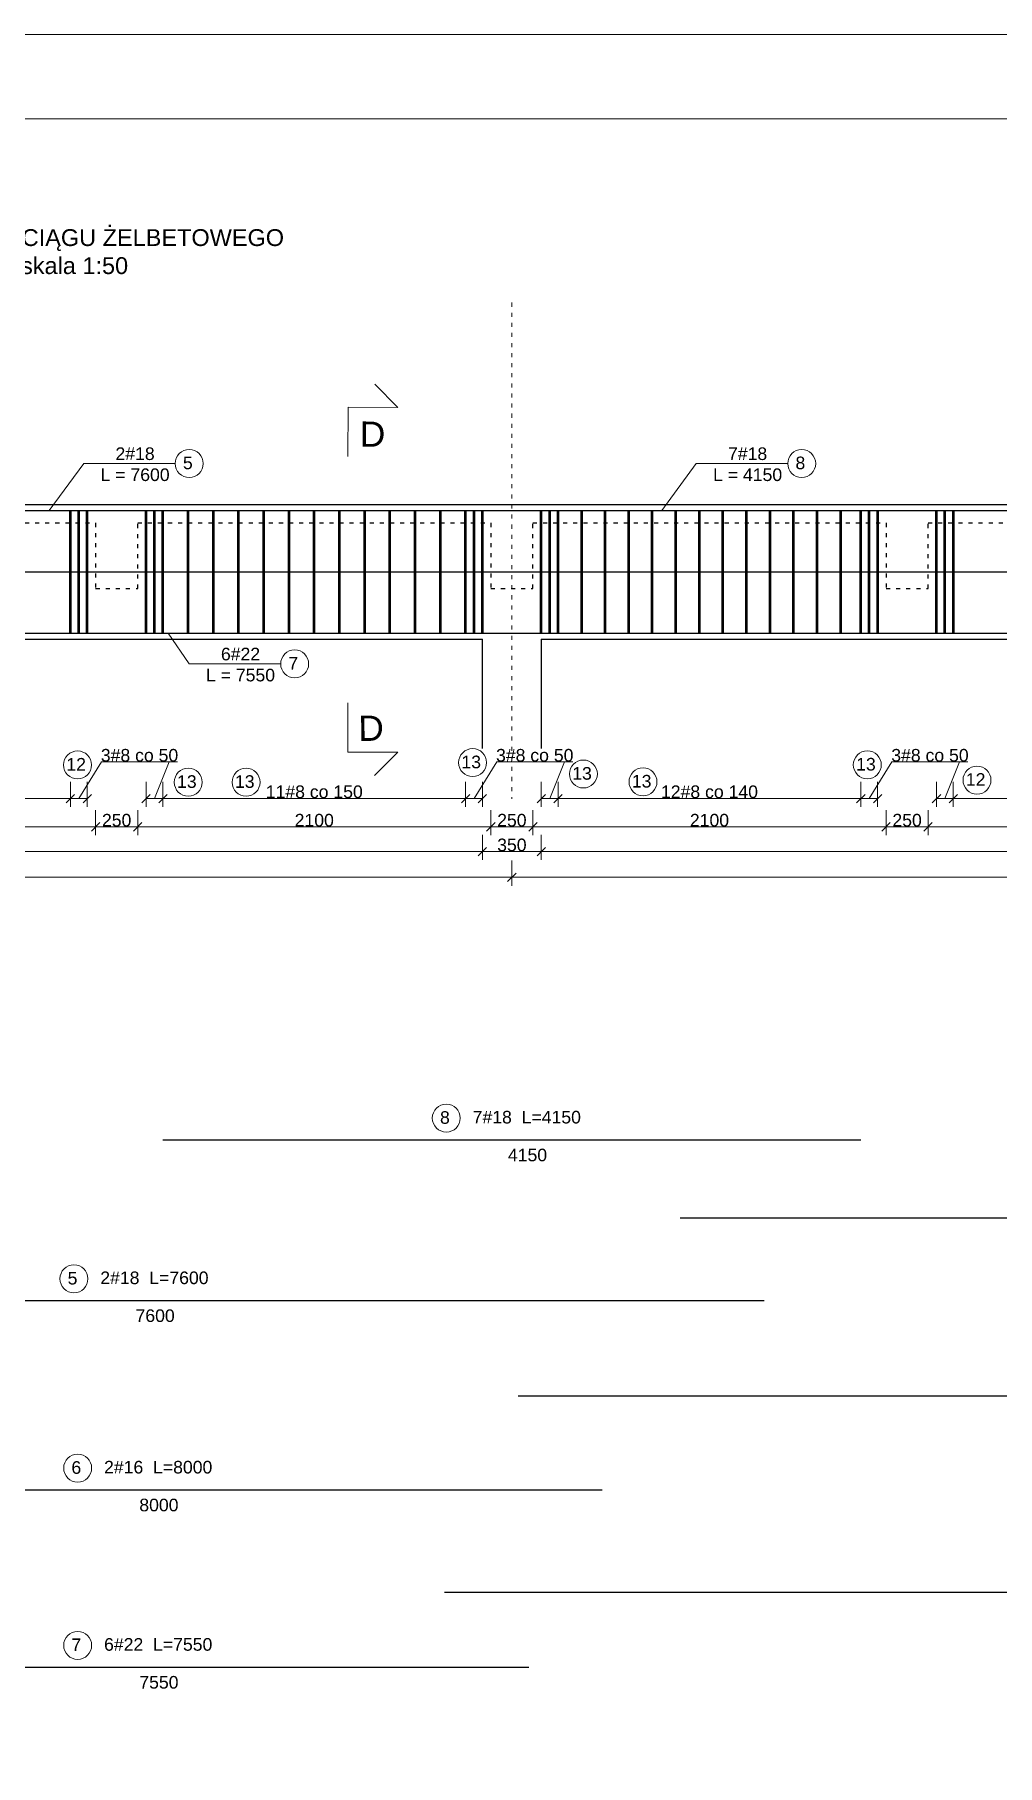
# Model space of a CAD drawing. Header units: millimetres. Extents: x 167217 to 300968, y 226456 to 301181.
# Drawn here: x 179400 to 185125, y 255078 to 265368 of the extents above; entities that cross this region are included whole.
import ezdxf

# ---------------------------------------------------------------- set-up
doc = ezdxf.new("R2010")
doc.units = ezdxf.units.MM
doc.linetypes.add('ACAD_ISO03W100', pattern=[30, 12, -18])
doc.layers.get('0').update_dxf_attribs({"lineweight": 5})
doc.layers.get('Defpoints').update_dxf_attribs({"lineweight": 25})
for name, color, linetype, lineweight in [('Linie', 7, 'Continuous', 5), ('opisówka', 255, 'Continuous', 5), ('Osie', 7, 'ACAD_ISO03W100', 5), ('pręty fi 20', 3, 'Continuous', 50), ('zbrojenie dolne', 210, 'Continuous', 25), ('Ściany', 1, 'Continuous', 25)]:
    doc.layers.add(name, color=color, linetype=linetype, lineweight=lineweight)
doc.styles.add('KB2', font='arial.ttf', dxfattribs={"height": 230})
doc.styles.get("Standard").update_dxf_attribs({"font": 'arial.ttf'})
doc.dimstyles.new('Kopia KB2', dxfattribs={"dimscale": 0, "dimtxt": 75, "dimasz": 50, "dimexe": 50, "dimexo": 6.25, "dimtad": 1, "dimdec": 0, "dimtxsty": 'Standard', "dimblk": 'OBLIQUE', "dimcen": 2.5, "dimclrd": 256, "dimadec": 0, "dimazin": 0, "dimtfac": 1, "dimtdec": 0, "dimtmove": 0, "dimatfit": 2, "dimldrblk": 'DOT', "dimfxl": 100, "dimfxlon": 1, "dimlwd": 5, "dimlwe": 5, "dimarcsym": 0})

# ---------------------------------------------------------------- blocks, each defined once
blk = doc.blocks.new('*U116')
at = {"layer": 'pręty fi 20', "linetype": 'ACAD_ISO03W100', "ltscale": 100}
blk.add_line((0, -365), (0, 365), dxfattribs=at)
blk = doc.blocks.new('*U117')
at = {"layer": 'pręty fi 20', "color": 0, "linetype": 'ByBlock', "lineweight": -2, "transparency": 16777216}
for p in [(-1500, 0), (-1350, 0), (-1200, 0), (-1050, 0), (-900, 0), (-750, 0), (-600, 0), (-450, 0), (-300, 0), (-150, 0), (0, 0)]:
    blk.add_blockref('*U116', p, dxfattribs=at)
blk = doc.blocks.new('*U118')
at = {"layer": 'pręty fi 20', "linetype": 'ACAD_ISO03W100', "ltscale": 100}
blk.add_line((0, -365), (0, 365), dxfattribs=at)
blk = doc.blocks.new('*U119')
at = {"layer": 'pręty fi 20', "color": 0, "linetype": 'ByBlock', "lineweight": -2, "transparency": 16777216}
for p in [(0, 0), (140, 0), (280, 0), (420, 0), (560, 0), (700, 0), (840, 0), (980, 0), (1120, 0), (1260, 0), (1400, 0), (1540, 0)]:
    blk.add_blockref('*U118', p, dxfattribs=at)
blk = doc.blocks.new('_Oblique')
at = {"color": 0, "linetype": 'ByBlock', "lineweight": -2}
blk.add_line((-0.5, -0.5), (0.5, 0.5), dxfattribs=at)
blk = doc.blocks.new('*D132')
at = {"layer": 'Defpoints', "color": 0, "ltscale": 100, "transparency": 16777216}
for p in [(177813, 261809), (179613, 261809), (179613, 260826)]:
    blk.add_point(p, dxfattribs=at)
at = {"layer": 'opisówka', "color": 0, "linetype": 'Continuous', "lineweight": 5, "ltscale": 100, "transparency": 16777216}
for p, q in [((177813, 260926), (177813, 260776)), ((179613, 260926), (179613, 260776))]:
    blk.add_line(p, q, dxfattribs=at)
at = {"layer": 'opisówka', "linetype": 'Continuous', "lineweight": 5, "ltscale": 100, "transparency": 16777216}
blk.add_line((177813, 260826), (179613, 260826), dxfattribs=at)
at = {"layer": 'opisówka', "lineweight": 5, "ltscale": 100, "transparency": 16777216, "xscale": 50, "yscale": 50, "zscale": 50, "rotation": 180}
blk.add_blockref('_Oblique', (177813, 260826), dxfattribs=at)
at = {"layer": 'opisówka', "lineweight": 5, "ltscale": 100, "transparency": 16777216, "xscale": 50, "yscale": 50, "zscale": 50}
blk.add_blockref('_Oblique', (179613, 260826), dxfattribs=at)
at = {"layer": 'opisówka', "color": 0, "ltscale": 100, "transparency": 16777216, "insert": (178713, 260866), "char_height": 75, "attachment_point": 5}
blk.add_mtext('5{\\A1;#}8 co 300', dxfattribs=at)
blk = doc.blocks.new('_Dot')
at = {"color": 0, "linetype": 'ByBlock', "lineweight": -2}
blk.add_line((-0.5, 0), (-1, 0), dxfattribs=at)
at = {"color": 0, "linetype": 'ByBlock', "const_width": 0.5}
blk.add_lwpolyline([(-0.25, 0, 1), (0.25, 0, 1)], format="xyb", close=True, dxfattribs=at)
blk = doc.blocks.new('*D133')
at = {"layer": 'Defpoints', "color": 0, "ltscale": 100, "transparency": 16777216}
for p in [(180163, 261809), (181963, 261809), (181963, 260826)]:
    blk.add_point(p, dxfattribs=at)
at = {"layer": 'opisówka', "color": 0, "linetype": 'Continuous', "lineweight": 5, "ltscale": 100, "transparency": 16777216}
for p, q in [((180163, 260926), (180163, 260776)), ((181963, 260926), (181963, 260776))]:
    blk.add_line(p, q, dxfattribs=at)
at = {"layer": 'opisówka', "linetype": 'Continuous', "lineweight": 5, "ltscale": 100, "transparency": 16777216}
blk.add_line((180163, 260826), (181963, 260826), dxfattribs=at)
at = {"layer": 'opisówka', "lineweight": 5, "ltscale": 100, "transparency": 16777216, "xscale": 50, "yscale": 50, "zscale": 50, "rotation": 180}
blk.add_blockref('_Oblique', (180163, 260826), dxfattribs=at)
at = {"layer": 'opisówka', "lineweight": 5, "ltscale": 100, "transparency": 16777216, "xscale": 50, "yscale": 50, "zscale": 50}
blk.add_blockref('_Oblique', (181963, 260826), dxfattribs=at)
at = {"layer": 'opisówka', "color": 0, "ltscale": 100, "transparency": 16777216, "insert": (181063, 260866), "char_height": 75, "attachment_point": 5}
blk.add_mtext('11{\\A1;#}8 co 150', dxfattribs=at)
blk = doc.blocks.new('*D134')
at = {"layer": 'Defpoints', "color": 0, "ltscale": 100, "transparency": 16777216}
for p in [(182513, 261809), (184313, 261809), (184313, 260826)]:
    blk.add_point(p, dxfattribs=at)
at = {"layer": 'opisówka', "color": 0, "linetype": 'Continuous', "lineweight": 5, "ltscale": 100, "transparency": 16777216}
for p, q in [((182513, 260926), (182513, 260776)), ((184313, 260926), (184313, 260776))]:
    blk.add_line(p, q, dxfattribs=at)
at = {"layer": 'opisówka', "linetype": 'Continuous', "lineweight": 5, "ltscale": 100, "transparency": 16777216}
blk.add_line((182513, 260826), (184313, 260826), dxfattribs=at)
at = {"layer": 'opisówka', "lineweight": 5, "ltscale": 100, "transparency": 16777216, "xscale": 50, "yscale": 50, "zscale": 50, "rotation": 180}
blk.add_blockref('_Oblique', (182513, 260826), dxfattribs=at)
at = {"layer": 'opisówka', "lineweight": 5, "ltscale": 100, "transparency": 16777216, "xscale": 50, "yscale": 50, "zscale": 50}
blk.add_blockref('_Oblique', (184313, 260826), dxfattribs=at)
at = {"layer": 'opisówka', "color": 0, "ltscale": 100, "transparency": 16777216, "insert": (183413, 260866), "char_height": 75, "attachment_point": 5}
blk.add_mtext('12{\\A1;#}8 co 140', dxfattribs=at)
blk = doc.blocks.new('*D135')
at = {"layer": 'Defpoints', "color": 0, "ltscale": 100, "transparency": 16777216}
for p in [(184863, 261809), (186663, 261809), (186663, 260826)]:
    blk.add_point(p, dxfattribs=at)
at = {"layer": 'opisówka', "color": 0, "linetype": 'Continuous', "lineweight": 5, "ltscale": 100, "transparency": 16777216}
for p, q in [((184863, 260926), (184863, 260776)), ((186663, 260926), (186663, 260776))]:
    blk.add_line(p, q, dxfattribs=at)
at = {"layer": 'opisówka', "linetype": 'Continuous', "lineweight": 5, "ltscale": 100, "transparency": 16777216}
blk.add_line((184863, 260826), (186663, 260826), dxfattribs=at)
at = {"layer": 'opisówka', "lineweight": 5, "ltscale": 100, "transparency": 16777216, "xscale": 50, "yscale": 50, "zscale": 50, "rotation": 180}
blk.add_blockref('_Oblique', (184863, 260826), dxfattribs=at)
at = {"layer": 'opisówka', "lineweight": 5, "ltscale": 100, "transparency": 16777216, "xscale": 50, "yscale": 50, "zscale": 50}
blk.add_blockref('_Oblique', (186663, 260826), dxfattribs=at)
at = {"layer": 'opisówka', "color": 0, "ltscale": 100, "transparency": 16777216, "insert": (185763, 260866), "char_height": 75, "attachment_point": 5}
blk.add_mtext('5{\\A1;#}8 co 300', dxfattribs=at)
blk = doc.blocks.new('*D143')
at = {"layer": 'Defpoints', "color": 0, "ltscale": 100, "transparency": 16777216}
for p in [(179613, 261809), (179713, 261809), (179713, 260826)]:
    blk.add_point(p, dxfattribs=at)
at = {"layer": 'opisówka', "linetype": 'Continuous', "lineweight": 5, "ltscale": 100, "transparency": 16777216}
for p, q in [((179663, 260826), (179798, 261044)), ((179798, 261044), (180250, 261044)), ((179613, 260826), (179713, 260826))]:
    blk.add_line(p, q, dxfattribs=at)
at = {"layer": 'opisówka', "color": 0, "linetype": 'Continuous', "lineweight": 5, "ltscale": 100, "transparency": 16777216}
for p, q in [((179613, 260926), (179613, 260776)), ((179713, 260926), (179713, 260776))]:
    blk.add_line(p, q, dxfattribs=at)
at = {"layer": 'opisówka', "lineweight": 5, "ltscale": 100, "transparency": 16777216, "xscale": 50, "yscale": 50, "zscale": 50, "rotation": 180}
blk.add_blockref('_Oblique', (179613, 260826), dxfattribs=at)
at = {"layer": 'opisówka', "lineweight": 5, "ltscale": 100, "transparency": 16777216, "xscale": 50, "yscale": 50, "zscale": 50}
blk.add_blockref('_Oblique', (179713, 260826), dxfattribs=at)
at = {"layer": 'opisówka', "color": 0, "ltscale": 100, "transparency": 16777216, "insert": (180024, 261083), "char_height": 75, "attachment_point": 5}
blk.add_mtext('3{\\A1;#}8 co 50', dxfattribs=at)
blk = doc.blocks.new('*D144')
at = {"layer": 'Defpoints', "color": 0, "ltscale": 100, "transparency": 16777216}
for p in [(180063, 261809), (180163, 261809), (180163, 260826)]:
    blk.add_point(p, dxfattribs=at)
at = {"layer": 'opisówka', "linetype": 'Continuous', "lineweight": 5, "ltscale": 100, "transparency": 16777216}
for p, q in [((180113, 260826), (180200, 261044)), ((180200, 261044), (180250, 261044)), ((180063, 260826), (180163, 260826))]:
    blk.add_line(p, q, dxfattribs=at)
at = {"layer": 'opisówka', "color": 0, "linetype": 'Continuous', "lineweight": 5, "ltscale": 100, "transparency": 16777216}
for p, q in [((180063, 260926), (180063, 260776)), ((180163, 260926), (180163, 260776))]:
    blk.add_line(p, q, dxfattribs=at)
at = {"layer": 'opisówka', "lineweight": 5, "ltscale": 100, "transparency": 16777216, "xscale": 50, "yscale": 50, "zscale": 50, "rotation": 180}
blk.add_blockref('_Oblique', (180063, 260826), dxfattribs=at)
at = {"layer": 'opisówka', "lineweight": 5, "ltscale": 100, "transparency": 16777216, "xscale": 50, "yscale": 50, "zscale": 50}
blk.add_blockref('_Oblique', (180163, 260826), dxfattribs=at)
at = {"layer": 'opisówka', "color": 0, "ltscale": 100, "transparency": 16777216, "insert": (180225, 261083), "char_height": 75, "attachment_point": 5}
blk.add_mtext('0', dxfattribs=at)
blk = doc.blocks.new('*D145')
at = {"layer": 'Defpoints', "color": 0, "ltscale": 100, "transparency": 16777216}
for p in [(181963, 261809), (182063, 261809), (182063, 260826)]:
    blk.add_point(p, dxfattribs=at)
at = {"layer": 'opisówka', "linetype": 'Continuous', "lineweight": 5, "ltscale": 100, "transparency": 16777216}
for p, q in [((182013, 260826), (182148, 261044)), ((182148, 261044), (182600, 261044)), ((181963, 260826), (182063, 260826))]:
    blk.add_line(p, q, dxfattribs=at)
at = {"layer": 'opisówka', "color": 0, "linetype": 'Continuous', "lineweight": 5, "ltscale": 100, "transparency": 16777216}
for p, q in [((181963, 260926), (181963, 260776)), ((182063, 260926), (182063, 260776))]:
    blk.add_line(p, q, dxfattribs=at)
at = {"layer": 'opisówka', "lineweight": 5, "ltscale": 100, "transparency": 16777216, "xscale": 50, "yscale": 50, "zscale": 50, "rotation": 180}
blk.add_blockref('_Oblique', (181963, 260826), dxfattribs=at)
at = {"layer": 'opisówka', "lineweight": 5, "ltscale": 100, "transparency": 16777216, "xscale": 50, "yscale": 50, "zscale": 50}
blk.add_blockref('_Oblique', (182063, 260826), dxfattribs=at)
at = {"layer": 'opisówka', "color": 0, "ltscale": 100, "transparency": 16777216, "insert": (182374, 261083), "char_height": 75, "attachment_point": 5}
blk.add_mtext('3{\\A1;#}8 co 50', dxfattribs=at)
blk = doc.blocks.new('*D146')
at = {"layer": 'Defpoints', "color": 0, "ltscale": 100, "transparency": 16777216}
for p in [(182413, 261809), (182513, 261809), (182513, 260826)]:
    blk.add_point(p, dxfattribs=at)
at = {"layer": 'opisówka', "linetype": 'Continuous', "lineweight": 5, "ltscale": 100, "transparency": 16777216}
for p, q in [((182463, 260826), (182550, 261044)), ((182550, 261044), (182600, 261044)), ((182413, 260826), (182513, 260826))]:
    blk.add_line(p, q, dxfattribs=at)
at = {"layer": 'opisówka', "color": 0, "linetype": 'Continuous', "lineweight": 5, "ltscale": 100, "transparency": 16777216}
for p, q in [((182413, 260926), (182413, 260776)), ((182513, 260926), (182513, 260776))]:
    blk.add_line(p, q, dxfattribs=at)
at = {"layer": 'opisówka', "lineweight": 5, "ltscale": 100, "transparency": 16777216, "xscale": 50, "yscale": 50, "zscale": 50, "rotation": 180}
blk.add_blockref('_Oblique', (182413, 260826), dxfattribs=at)
at = {"layer": 'opisówka', "lineweight": 5, "ltscale": 100, "transparency": 16777216, "xscale": 50, "yscale": 50, "zscale": 50}
blk.add_blockref('_Oblique', (182513, 260826), dxfattribs=at)
at = {"layer": 'opisówka', "color": 0, "ltscale": 100, "transparency": 16777216, "insert": (182575, 261083), "char_height": 75, "attachment_point": 5}
blk.add_mtext('0', dxfattribs=at)
blk = doc.blocks.new('*D147')
at = {"layer": 'Defpoints', "color": 0, "ltscale": 100, "transparency": 16777216}
for p in [(184313, 261809), (184413, 261809), (184413, 260826)]:
    blk.add_point(p, dxfattribs=at)
at = {"layer": 'opisówka', "linetype": 'Continuous', "lineweight": 5, "ltscale": 100, "transparency": 16777216}
for p, q in [((184363, 260826), (184498, 261044)), ((184498, 261044), (184950, 261044)), ((184313, 260826), (184413, 260826))]:
    blk.add_line(p, q, dxfattribs=at)
at = {"layer": 'opisówka', "color": 0, "linetype": 'Continuous', "lineweight": 5, "ltscale": 100, "transparency": 16777216}
for p, q in [((184313, 260926), (184313, 260776)), ((184413, 260926), (184413, 260776))]:
    blk.add_line(p, q, dxfattribs=at)
at = {"layer": 'opisówka', "lineweight": 5, "ltscale": 100, "transparency": 16777216, "xscale": 50, "yscale": 50, "zscale": 50, "rotation": 180}
blk.add_blockref('_Oblique', (184313, 260826), dxfattribs=at)
at = {"layer": 'opisówka', "lineweight": 5, "ltscale": 100, "transparency": 16777216, "xscale": 50, "yscale": 50, "zscale": 50}
blk.add_blockref('_Oblique', (184413, 260826), dxfattribs=at)
at = {"layer": 'opisówka', "color": 0, "ltscale": 100, "transparency": 16777216, "insert": (184724, 261083), "char_height": 75, "attachment_point": 5}
blk.add_mtext('3{\\A1;#}8 co 50', dxfattribs=at)
blk = doc.blocks.new('*D148')
at = {"layer": 'Defpoints', "color": 0, "ltscale": 100, "transparency": 16777216}
for p in [(184763, 261809), (184863, 261809), (184863, 260826)]:
    blk.add_point(p, dxfattribs=at)
at = {"layer": 'opisówka', "linetype": 'Continuous', "lineweight": 5, "ltscale": 100, "transparency": 16777216}
for p, q in [((184813, 260826), (184900, 261044)), ((184900, 261044), (184950, 261044)), ((184763, 260826), (184863, 260826))]:
    blk.add_line(p, q, dxfattribs=at)
at = {"layer": 'opisówka', "color": 0, "linetype": 'Continuous', "lineweight": 5, "ltscale": 100, "transparency": 16777216}
for p, q in [((184763, 260926), (184763, 260776)), ((184863, 260926), (184863, 260776))]:
    blk.add_line(p, q, dxfattribs=at)
at = {"layer": 'opisówka', "lineweight": 5, "ltscale": 100, "transparency": 16777216, "xscale": 50, "yscale": 50, "zscale": 50, "rotation": 180}
blk.add_blockref('_Oblique', (184763, 260826), dxfattribs=at)
at = {"layer": 'opisówka', "lineweight": 5, "ltscale": 100, "transparency": 16777216, "xscale": 50, "yscale": 50, "zscale": 50}
blk.add_blockref('_Oblique', (184863, 260826), dxfattribs=at)
at = {"layer": 'opisówka', "color": 0, "ltscale": 100, "transparency": 16777216, "insert": (184925, 261083), "char_height": 75, "attachment_point": 5}
blk.add_mtext('0', dxfattribs=at)
blk = doc.blocks.new('*D161')
at = {"layer": 'Defpoints', "color": 0, "ltscale": 100, "transparency": 16777216}
for p in [(177663, 262074), (179763, 262074), (179763, 260658)]:
    blk.add_point(p, dxfattribs=at)
at = {"layer": 'opisówka', "color": 0, "linetype": 'Continuous', "lineweight": 5, "ltscale": 100, "transparency": 16777216}
for p, q in [((177663, 260758), (177663, 260608)), ((179763, 260758), (179763, 260608))]:
    blk.add_line(p, q, dxfattribs=at)
at = {"layer": 'opisówka', "linetype": 'Continuous', "lineweight": 5, "ltscale": 100, "transparency": 16777216}
blk.add_line((177663, 260658), (179763, 260658), dxfattribs=at)
at = {"layer": 'opisówka', "lineweight": 5, "ltscale": 100, "transparency": 16777216, "xscale": 50, "yscale": 50, "zscale": 50, "rotation": 180}
blk.add_blockref('_Oblique', (177663, 260658), dxfattribs=at)
at = {"layer": 'opisówka', "lineweight": 5, "ltscale": 100, "transparency": 16777216, "xscale": 50, "yscale": 50, "zscale": 50}
blk.add_blockref('_Oblique', (179763, 260658), dxfattribs=at)
at = {"layer": 'opisówka', "color": 0, "ltscale": 100, "transparency": 16777216, "insert": (178713, 260697), "char_height": 75, "attachment_point": 5}
blk.add_mtext('2100', dxfattribs=at)
blk = doc.blocks.new('*D162')
at = {"layer": 'Defpoints', "color": 0, "ltscale": 100, "transparency": 16777216}
for p in [(179763, 262074), (180013, 262074), (180013, 260658)]:
    blk.add_point(p, dxfattribs=at)
at = {"layer": 'opisówka', "color": 0, "linetype": 'Continuous', "lineweight": 5, "ltscale": 100, "transparency": 16777216}
for p, q in [((179763, 260758), (179763, 260608)), ((180013, 260758), (180013, 260608))]:
    blk.add_line(p, q, dxfattribs=at)
at = {"layer": 'opisówka', "linetype": 'Continuous', "lineweight": 5, "ltscale": 100, "transparency": 16777216}
blk.add_line((179763, 260658), (180013, 260658), dxfattribs=at)
at = {"layer": 'opisówka', "lineweight": 5, "ltscale": 100, "transparency": 16777216, "xscale": 50, "yscale": 50, "zscale": 50, "rotation": 180}
blk.add_blockref('_Oblique', (179763, 260658), dxfattribs=at)
at = {"layer": 'opisówka', "lineweight": 5, "ltscale": 100, "transparency": 16777216, "xscale": 50, "yscale": 50, "zscale": 50}
blk.add_blockref('_Oblique', (180013, 260658), dxfattribs=at)
at = {"layer": 'opisówka', "color": 0, "ltscale": 100, "transparency": 16777216, "insert": (179888, 260697), "char_height": 75, "attachment_point": 5}
blk.add_mtext('250', dxfattribs=at)
blk = doc.blocks.new('*D163')
at = {"layer": 'Defpoints', "color": 0, "ltscale": 100, "transparency": 16777216}
for p in [(180013, 262074), (182113, 262074), (182113, 260658)]:
    blk.add_point(p, dxfattribs=at)
at = {"layer": 'opisówka', "color": 0, "linetype": 'Continuous', "lineweight": 5, "ltscale": 100, "transparency": 16777216}
for p, q in [((180013, 260758), (180013, 260608)), ((182113, 260758), (182113, 260608))]:
    blk.add_line(p, q, dxfattribs=at)
at = {"layer": 'opisówka', "linetype": 'Continuous', "lineweight": 5, "ltscale": 100, "transparency": 16777216}
blk.add_line((180013, 260658), (182113, 260658), dxfattribs=at)
at = {"layer": 'opisówka', "lineweight": 5, "ltscale": 100, "transparency": 16777216, "xscale": 50, "yscale": 50, "zscale": 50, "rotation": 180}
blk.add_blockref('_Oblique', (180013, 260658), dxfattribs=at)
at = {"layer": 'opisówka', "lineweight": 5, "ltscale": 100, "transparency": 16777216, "xscale": 50, "yscale": 50, "zscale": 50}
blk.add_blockref('_Oblique', (182113, 260658), dxfattribs=at)
at = {"layer": 'opisówka', "color": 0, "ltscale": 100, "transparency": 16777216, "insert": (181063, 260697), "char_height": 75, "attachment_point": 5}
blk.add_mtext('2100', dxfattribs=at)
blk = doc.blocks.new('*D164')
at = {"layer": 'Defpoints', "color": 0, "ltscale": 100, "transparency": 16777216}
for p in [(182113, 262074), (182363, 262074), (182363, 260658)]:
    blk.add_point(p, dxfattribs=at)
at = {"layer": 'opisówka', "color": 0, "linetype": 'Continuous', "lineweight": 5, "ltscale": 100, "transparency": 16777216}
for p, q in [((182113, 260758), (182113, 260608)), ((182363, 260758), (182363, 260608))]:
    blk.add_line(p, q, dxfattribs=at)
at = {"layer": 'opisówka', "linetype": 'Continuous', "lineweight": 5, "ltscale": 100, "transparency": 16777216}
blk.add_line((182113, 260658), (182363, 260658), dxfattribs=at)
at = {"layer": 'opisówka', "lineweight": 5, "ltscale": 100, "transparency": 16777216, "xscale": 50, "yscale": 50, "zscale": 50, "rotation": 180}
blk.add_blockref('_Oblique', (182113, 260658), dxfattribs=at)
at = {"layer": 'opisówka', "lineweight": 5, "ltscale": 100, "transparency": 16777216, "xscale": 50, "yscale": 50, "zscale": 50}
blk.add_blockref('_Oblique', (182363, 260658), dxfattribs=at)
at = {"layer": 'opisówka', "color": 0, "ltscale": 100, "transparency": 16777216, "insert": (182238, 260697), "char_height": 75, "attachment_point": 5}
blk.add_mtext('250', dxfattribs=at)
blk = doc.blocks.new('*D165')
at = {"layer": 'Defpoints', "color": 0, "ltscale": 100, "transparency": 16777216}
for p in [(182363, 262074), (184463, 262074), (184463, 260658)]:
    blk.add_point(p, dxfattribs=at)
at = {"layer": 'opisówka', "color": 0, "linetype": 'Continuous', "lineweight": 5, "ltscale": 100, "transparency": 16777216}
for p, q in [((182363, 260758), (182363, 260608)), ((184463, 260758), (184463, 260608))]:
    blk.add_line(p, q, dxfattribs=at)
at = {"layer": 'opisówka', "linetype": 'Continuous', "lineweight": 5, "ltscale": 100, "transparency": 16777216}
blk.add_line((182363, 260658), (184463, 260658), dxfattribs=at)
at = {"layer": 'opisówka', "lineweight": 5, "ltscale": 100, "transparency": 16777216, "xscale": 50, "yscale": 50, "zscale": 50, "rotation": 180}
blk.add_blockref('_Oblique', (182363, 260658), dxfattribs=at)
at = {"layer": 'opisówka', "lineweight": 5, "ltscale": 100, "transparency": 16777216, "xscale": 50, "yscale": 50, "zscale": 50}
blk.add_blockref('_Oblique', (184463, 260658), dxfattribs=at)
at = {"layer": 'opisówka', "color": 0, "ltscale": 100, "transparency": 16777216, "insert": (183413, 260697), "char_height": 75, "attachment_point": 5}
blk.add_mtext('2100', dxfattribs=at)
blk = doc.blocks.new('*D166')
at = {"layer": 'Defpoints', "color": 0, "ltscale": 100, "transparency": 16777216}
for p in [(184463, 262074), (184713, 262074), (184713, 260658)]:
    blk.add_point(p, dxfattribs=at)
at = {"layer": 'opisówka', "color": 0, "linetype": 'Continuous', "lineweight": 5, "ltscale": 100, "transparency": 16777216}
for p, q in [((184463, 260758), (184463, 260608)), ((184713, 260758), (184713, 260608))]:
    blk.add_line(p, q, dxfattribs=at)
at = {"layer": 'opisówka', "linetype": 'Continuous', "lineweight": 5, "ltscale": 100, "transparency": 16777216}
blk.add_line((184463, 260658), (184713, 260658), dxfattribs=at)
at = {"layer": 'opisówka', "lineweight": 5, "ltscale": 100, "transparency": 16777216, "xscale": 50, "yscale": 50, "zscale": 50, "rotation": 180}
blk.add_blockref('_Oblique', (184463, 260658), dxfattribs=at)
at = {"layer": 'opisówka', "lineweight": 5, "ltscale": 100, "transparency": 16777216, "xscale": 50, "yscale": 50, "zscale": 50}
blk.add_blockref('_Oblique', (184713, 260658), dxfattribs=at)
at = {"layer": 'opisówka', "color": 0, "ltscale": 100, "transparency": 16777216, "insert": (184588, 260697), "char_height": 75, "attachment_point": 5}
blk.add_mtext('250', dxfattribs=at)
blk = doc.blocks.new('*D167')
at = {"layer": 'Defpoints', "color": 0, "ltscale": 100, "transparency": 16777216}
for p in [(184713, 262074), (186813, 262074), (186813, 260658)]:
    blk.add_point(p, dxfattribs=at)
at = {"layer": 'opisówka', "color": 0, "linetype": 'Continuous', "lineweight": 5, "ltscale": 100, "transparency": 16777216}
for p, q in [((184713, 260758), (184713, 260608)), ((186813, 260758), (186813, 260608))]:
    blk.add_line(p, q, dxfattribs=at)
at = {"layer": 'opisówka', "linetype": 'Continuous', "lineweight": 5, "ltscale": 100, "transparency": 16777216}
blk.add_line((184713, 260658), (186813, 260658), dxfattribs=at)
at = {"layer": 'opisówka', "lineweight": 5, "ltscale": 100, "transparency": 16777216, "xscale": 50, "yscale": 50, "zscale": 50, "rotation": 180}
blk.add_blockref('_Oblique', (184713, 260658), dxfattribs=at)
at = {"layer": 'opisówka', "lineweight": 5, "ltscale": 100, "transparency": 16777216, "xscale": 50, "yscale": 50, "zscale": 50}
blk.add_blockref('_Oblique', (186813, 260658), dxfattribs=at)
at = {"layer": 'opisówka', "color": 0, "ltscale": 100, "transparency": 16777216, "insert": (185763, 260697), "char_height": 75, "attachment_point": 5}
blk.add_mtext('2100', dxfattribs=at)
blk = doc.blocks.new('*D173')
at = {"layer": 'Defpoints', "color": 0, "ltscale": 100, "transparency": 16777216}
for p in [(175363, 261124), (182063, 261124), (182063, 260511)]:
    blk.add_point(p, dxfattribs=at)
at = {"layer": 'opisówka', "color": 0, "linetype": 'Continuous', "lineweight": 5, "ltscale": 100, "transparency": 16777216}
for p, q in [((175363, 260611), (175363, 260461)), ((182063, 260611), (182063, 260461))]:
    blk.add_line(p, q, dxfattribs=at)
at = {"layer": 'opisówka', "linetype": 'Continuous', "lineweight": 5, "ltscale": 100, "transparency": 16777216}
blk.add_line((175363, 260511), (182063, 260511), dxfattribs=at)
at = {"layer": 'opisówka', "lineweight": 5, "ltscale": 100, "transparency": 16777216, "xscale": 50, "yscale": 50, "zscale": 50, "rotation": 180}
blk.add_blockref('_Oblique', (175363, 260511), dxfattribs=at)
at = {"layer": 'opisówka', "lineweight": 5, "ltscale": 100, "transparency": 16777216, "xscale": 50, "yscale": 50, "zscale": 50}
blk.add_blockref('_Oblique', (182063, 260511), dxfattribs=at)
at = {"layer": 'opisówka', "color": 0, "ltscale": 100, "transparency": 16777216, "insert": (178713, 260550), "char_height": 75, "attachment_point": 5}
blk.add_mtext('6700', dxfattribs=at)
blk = doc.blocks.new('*D174')
at = {"layer": 'Defpoints', "color": 0, "ltscale": 100, "transparency": 16777216}
for p in [(182063, 261124), (182413, 261124), (182413, 260511)]:
    blk.add_point(p, dxfattribs=at)
at = {"layer": 'opisówka', "color": 0, "linetype": 'Continuous', "lineweight": 5, "ltscale": 100, "transparency": 16777216}
for p, q in [((182063, 260611), (182063, 260461)), ((182413, 260611), (182413, 260461))]:
    blk.add_line(p, q, dxfattribs=at)
at = {"layer": 'opisówka', "linetype": 'Continuous', "lineweight": 5, "ltscale": 100, "transparency": 16777216}
blk.add_line((182063, 260511), (182413, 260511), dxfattribs=at)
at = {"layer": 'opisówka', "lineweight": 5, "ltscale": 100, "transparency": 16777216, "xscale": 50, "yscale": 50, "zscale": 50, "rotation": 180}
blk.add_blockref('_Oblique', (182063, 260511), dxfattribs=at)
at = {"layer": 'opisówka', "lineweight": 5, "ltscale": 100, "transparency": 16777216, "xscale": 50, "yscale": 50, "zscale": 50}
blk.add_blockref('_Oblique', (182413, 260511), dxfattribs=at)
at = {"layer": 'opisówka', "color": 0, "ltscale": 100, "transparency": 16777216, "insert": (182238, 260550), "char_height": 75, "attachment_point": 5}
blk.add_mtext('350', dxfattribs=at)
blk = doc.blocks.new('*D175')
at = {"layer": 'Defpoints', "color": 0, "ltscale": 100, "transparency": 16777216}
for p in [(182413, 261124), (189113, 261124), (189113, 260511)]:
    blk.add_point(p, dxfattribs=at)
at = {"layer": 'opisówka', "color": 0, "linetype": 'Continuous', "lineweight": 5, "ltscale": 100, "transparency": 16777216}
for p, q in [((182413, 260611), (182413, 260461)), ((189113, 260611), (189113, 260461))]:
    blk.add_line(p, q, dxfattribs=at)
at = {"layer": 'opisówka', "linetype": 'Continuous', "lineweight": 5, "ltscale": 100, "transparency": 16777216}
blk.add_line((182413, 260511), (189113, 260511), dxfattribs=at)
at = {"layer": 'opisówka', "lineweight": 5, "ltscale": 100, "transparency": 16777216, "xscale": 50, "yscale": 50, "zscale": 50, "rotation": 180}
blk.add_blockref('_Oblique', (182413, 260511), dxfattribs=at)
at = {"layer": 'opisówka', "lineweight": 5, "ltscale": 100, "transparency": 16777216, "xscale": 50, "yscale": 50, "zscale": 50}
blk.add_blockref('_Oblique', (189113, 260511), dxfattribs=at)
at = {"layer": 'opisówka', "color": 0, "ltscale": 100, "transparency": 16777216, "insert": (185763, 260550), "char_height": 75, "attachment_point": 5}
blk.add_mtext('6700', dxfattribs=at)
blk = doc.blocks.new('*D178')
at = {"layer": 'Defpoints', "color": 0, "ltscale": 100, "transparency": 16777216}
for p in [(182238, 261809), (175188, 261224), (182238, 260358)]:
    blk.add_point(p, dxfattribs=at)
at = {"layer": 'opisówka', "color": 0, "linetype": 'Continuous', "lineweight": 5, "ltscale": 100, "transparency": 16777216}
for p, q in [((175188, 260458), (175188, 260308)), ((182238, 260458), (182238, 260308))]:
    blk.add_line(p, q, dxfattribs=at)
at = {"layer": 'opisówka', "linetype": 'Continuous', "lineweight": 5, "ltscale": 100, "transparency": 16777216}
blk.add_line((175188, 260358), (182238, 260358), dxfattribs=at)
at = {"layer": 'opisówka', "lineweight": 5, "ltscale": 100, "transparency": 16777216, "xscale": 50, "yscale": 50, "zscale": 50, "rotation": 180}
blk.add_blockref('_Oblique', (175188, 260358), dxfattribs=at)
at = {"layer": 'opisówka', "lineweight": 5, "ltscale": 100, "transparency": 16777216, "xscale": 50, "yscale": 50, "zscale": 50}
blk.add_blockref('_Oblique', (182238, 260358), dxfattribs=at)
at = {"layer": 'opisówka', "color": 0, "ltscale": 100, "transparency": 16777216, "insert": (178713, 260397), "char_height": 75, "attachment_point": 5}
blk.add_mtext('7050', dxfattribs=at)
blk = doc.blocks.new('*D179')
at = {"layer": 'Defpoints', "color": 0, "ltscale": 100, "transparency": 16777216}
for p in [(182238, 261809), (189288, 261809), (189288, 260358)]:
    blk.add_point(p, dxfattribs=at)
at = {"layer": 'opisówka', "color": 0, "linetype": 'Continuous', "lineweight": 5, "ltscale": 100, "transparency": 16777216}
for p, q in [((182238, 260458), (182238, 260308)), ((189288, 260458), (189288, 260308))]:
    blk.add_line(p, q, dxfattribs=at)
at = {"layer": 'opisówka', "linetype": 'Continuous', "lineweight": 5, "ltscale": 100, "transparency": 16777216}
blk.add_line((182238, 260358), (189288, 260358), dxfattribs=at)
at = {"layer": 'opisówka', "lineweight": 5, "ltscale": 100, "transparency": 16777216, "xscale": 50, "yscale": 50, "zscale": 50, "rotation": 180}
blk.add_blockref('_Oblique', (182238, 260358), dxfattribs=at)
at = {"layer": 'opisówka', "lineweight": 5, "ltscale": 100, "transparency": 16777216, "xscale": 50, "yscale": 50, "zscale": 50}
blk.add_blockref('_Oblique', (189288, 260358), dxfattribs=at)
at = {"layer": 'opisówka', "color": 0, "ltscale": 100, "transparency": 16777216, "insert": (185763, 260397), "char_height": 75, "attachment_point": 5}
blk.add_mtext('7050', dxfattribs=at)

msp = doc.modelspace()

# ---------------------------------------------------------------- linework, layer by layer
at = {"layer": 'opisówka', "ltscale": 100}
for p, q in [((181560.9, 263151.4), (181423.5, 263290.4)), ((181262.3, 262860.3), (181263.9, 263153.1)), ((181263.9, 263153.1), (181560.9, 263151.4)), ((179691.9, 262817.9), (179487.2, 262539.4)), ((179691.9, 262817.9), (179487.2, 262539.4)), ((179691.9, 262817.9), (180236.2, 262817.9)), ((179691.9, 262817.9), (180236.2, 262817.9)), ((183334.1, 262817.9), (183129.4, 262539.4)), ((183334.1, 262817.9), (183129.4, 262539.4)), ((183334.1, 262817.9), (183878.4, 262817.9)), ((183334.1, 262817.9), (183878.4, 262817.9)), ((180318.9, 261626.9), (180193.7, 261809.4)), ((180318.9, 261626.9), (180863.3, 261626.9)), ((181263.1, 261394.8), (181262.2, 261102)), ((181262.2, 261102), (181559.2, 261101.1)), ((181559.2, 261101.1), (181420.5, 260963.3))]:
    msp.add_line(p, q, dxfattribs=at)
for points in [[(167216.5, 265367.8), (196916.5, 265367.8), (196916.5, 244367.8), (167216.5, 244367.8)], [(167716.5, 264867.8), (196416.5, 264867.8), (196416.5, 244867.8), (167716.5, 244867.8)]]:
    msp.add_lwpolyline(points, close=True, dxfattribs=at)
for centre in [(180319.3, 262817.9), (180319.3, 262817.9), (183961.5, 262817.9), (183961.5, 262817.9), (180946.4, 261626.9), (179655.4, 261026.1), (182004.3, 261040), (182663.4, 260972.1), (184351.5, 261026.5), (180313.5, 260923.4), (180657.8, 260923.4), (183017.8, 260925.5), (185003.7, 260935.7), (181848, 258926.3), (179633.9, 257971), (179656.3, 256845.4), (179656.3, 255791.5)]:
    msp.add_circle(centre, 83.1, dxfattribs=at)
at = {"layer": 'Osie', "ltscale": 2}
msp.add_line((182238.2, 263774.4), (182238.2, 260824.4), dxfattribs=at)
at = {"layer": 'pręty fi 20', "linetype": 'ACAD_ISO03W100', "ltscale": 100}
for p, q in [((179613.2, 261809.4), (179613.2, 262539.4)), ((179663.2, 261809.4), (179663.2, 262539.4)), ((179713.2, 261809.4), (179713.2, 262539.4)), ((180063.2, 261809.4), (180063.2, 262539.4)), ((180113.2, 261809.4), (180113.2, 262539.4)), ((180163.2, 261809.4), (180163.2, 262539.4)), ((181963.2, 261809.4), (181963.2, 262539.4)), ((182013.2, 261809.4), (182013.2, 262539.4)), ((182063.2, 261809.4), (182063.2, 262539.4)), ((182413.2, 261809.4), (182413.2, 262539.4)), ((182463.2, 261809.4), (182463.2, 262539.4)), ((182513.2, 261809.4), (182513.2, 262539.4)), ((184313.2, 261809.4), (184313.2, 262539.4)), ((184363.2, 261809.4), (184363.2, 262539.4)), ((184413.2, 261809.4), (184413.2, 262539.4)), ((184763.2, 261809.4), (184763.2, 262539.4)), ((184813.2, 261809.4), (184813.2, 262539.4)), ((184863.2, 261809.4), (184863.2, 262539.4))]:
    msp.add_line(p, q, dxfattribs=at)
at = {"layer": 'zbrojenie dolne', "ltscale": 100}
for p, q in [((169245.7, 262539.4), (189682.6, 262539.4)), ((169245.7, 262174.4), (189682.6, 262174.4)), ((169245.7, 261809.4), (189682.6, 261809.4)), ((180163.2, 258797.6), (184313.2, 258797.6)), ((183238.2, 258332.8), (190188.2, 258332.8)), ((176214.2, 257842.3), (183738.2, 257842.3)), ((182275.7, 257275.4), (189362.2, 257275.4)), ((174788.2, 256716.7), (182775.7, 256716.7)), ((181838.2, 256108.3), (189362.2, 256108.3)), ((174788.2, 255662.9), (182338.2, 255662.9))]:
    msp.add_line(p, q, dxfattribs=at)
at = {"layer": 'Ściany', "linetype": 'ACAD_ISO03W100', "ltscale": 2}
for p, q in [((177663.2, 262464.4), (179763.2, 262464.4)), ((179763.2, 262464.4), (179763.2, 262074.4)), ((180013.2, 262074.4), (180013.2, 262464.4)), ((180013.2, 262464.4), (182113.2, 262464.4)), ((182113.2, 262464.4), (182113.2, 262074.4)), ((182363.2, 262074.4), (182363.2, 262464.4)), ((182363.2, 262464.4), (184463.2, 262464.4)), ((184463.2, 262464.4), (184463.2, 262074.4)), ((184713.2, 262074.4), (184713.2, 262464.4)), ((184713.2, 262464.4), (186813.2, 262464.4)), ((179763.2, 262074.4), (180013.2, 262074.4)), ((182113.2, 262074.4), (182363.2, 262074.4)), ((184463.2, 262074.4), (184713.2, 262074.4))]:
    msp.add_line(p, q, dxfattribs=at)
at = {"layer": 'Ściany', "ltscale": 100}
for p, q in [((175363.2, 261774.4), (182063.2, 261774.4)), ((182413.2, 261774.4), (189113.2, 261774.4))]:
    msp.add_line(p, q, dxfattribs=at)
for points in [[(169194.2, 262574.4), (189682.6, 262574.4)], [(182063.2, 261124.4), (182063.2, 261774.4)], [(182413.2, 261774.4), (182413.2, 261124.4)]]:
    msp.add_lwpolyline(points, dxfattribs=at)

# ---------------------------------------------------------------- block references
at = {"layer": 'pręty fi 20', "linetype": 'ACAD_ISO03W100'}
for name, p in [('*U117', (181813.2, 262174.4)), ('*U119', (182653.2, 262174.4))]:
    msp.add_blockref(name, p, dxfattribs=at)

# ---------------------------------------------------------------- texts
at = {"layer": 'Linie', "ltscale": 100, "attachment_point": 1, "style": 'KB2'}
for s, width, insert, char_height in [('\\pxqc;^IPRZEKRÓJ PODCIĄGU ŻELBETOWEGO  \\P     skala 1:50', 3282.056, (177899.8, 264211), 100), ('\\A1;\\pxqc;2#18  \\PL = 7600', 405.03, (179795, 262913.8), 75), ('\\A1;\\pxqc;7#18  \\PL = 4150', 405.03, (183437.2, 262913.8), 75), ('\\pxqc;5', 136.168, (180243.1, 262859.2), 75), ('\\pxqc;5', 136.168, (180243.1, 262859.2), 75), ('\\pxqc;8', 136.168, (183885.4, 262859.2), 75), ('\\A1;\\pxqc;6#22  \\PL = 7550', 405.03, (180422, 261722.7), 75), ('\\pxqc;7', 136.168, (180870.2, 261668.2), 75), ('\\pxqc;12', 136.168, (179579.2, 261067.3), 75), ('\\pxqc;13', 136.168, (181928.2, 261081.3), 75), ('\\pxqc;13', 136.168, (184275.3, 261067.7), 75), ('\\pxqc;13', 136.168, (180237.3, 260964.7), 75), ('\\pxqc;13', 136.168, (180581.6, 260964.7), 75), ('\\pxqc;13', 136.168, (182587.2, 261013.3), 75), ('\\pxqc;13', 136.168, (182941.6, 260966.8), 75), ('\\pxqc;12', 136.168, (184927.5, 260976.9), 75), ('\\pxqc;8', 136.168, (181771.8, 258967.5), 75), ('\\A1;\\pxqc;7#18  L=4150', 715.906, (181968.8, 258969.6), 75), ('\\A1;\\pxqc;4150', 715.906, (181973, 258744.6), 75), ('\\pxqc;5', 136.168, (179557.7, 258012.2), 75), ('\\A1;\\pxqc;2#18  L=7600', 715.906, (179754.6, 258014.4), 75), ('\\A1;\\pxqc;7{\\fArial|b0|i0|c204|p34;6}00', 715.906, (179758.8, 257789.3), 75), ('\\pxqc;6', 136.168, (179580.1, 256886.6), 75), ('\\A1;\\pxqc;2#16  L={\\fArial|b0|i0|c238|p34;800}0', 715.906, (179777.1, 256888.7), 75), ('\\A1;\\pxqc;{\\fArial|b0|i0|c238|p34;800}0', 715.906, (179781.3, 256663.7), 75), ('\\pxqc;7', 136.168, (179580.1, 255832.8), 75), ('\\A1;\\pxqc;6#22  L=7550', 715.906, (179777.1, 255834.9), 75), ('\\A1;\\pxqc;7550', 715.906, (179781.3, 255609.8), 75)]:
    msp.add_mtext_dynamic_manual_height_columns(s, width=width, gutter_width=1150, heights=[0], dxfattribs=dict(at, insert=insert, char_height=char_height))
at = {"layer": 'Linie', "ltscale": 100, "char_height": 150, "style": 'KB2'}
for s, insert, attachment_point, rotation in [('\\pxqc;D', (181657.2, 262916.1), 9, 359.67744), ('D', (181475.8, 261319.5), 3, 0.32256)]:
    msp.add_mtext_dynamic_manual_height_columns(s, width=495.535, gutter_width=1150, heights=[0], dxfattribs=dict(at, insert=insert, attachment_point=attachment_point, rotation=rotation))

# ---------------------------------------------------------------- dimensions: what is measured, and where the dimension line sits
at = {"layer": 'opisówka', "ltscale": 100}
for base, p1, p2, picture, middle in [((179763.2, 260657.9), (177663.2, 262074.4), (179763.2, 262074.4), '*D161', (178713.2, 260696.8)), ((180013.2, 260657.9), (179763.2, 262074.4), (180013.2, 262074.4), '*D162', (179888.2, 260696.8)), ((182113.2, 260657.9), (180013.2, 262074.4), (182113.2, 262074.4), '*D163', (181063.2, 260696.8)), ((182363.2, 260657.9), (182113.2, 262074.4), (182363.2, 262074.4), '*D164', (182238.2, 260696.8)), ((184463.2, 260657.9), (182363.2, 262074.4), (184463.2, 262074.4), '*D165', (183413.2, 260696.8)), ((184713.2, 260657.9), (184463.2, 262074.4), (184713.2, 262074.4), '*D166', (184588.2, 260696.8)), ((186813.2, 260657.9), (184713.2, 262074.4), (186813.2, 262074.4), '*D167', (185763.2, 260696.8)), ((182238.2, 260358.3), (175188.2, 261224.4), (182238.2, 261809.4), '*D178', (178713.2, 260397.2)), ((189288.2, 260358.3), (182238.2, 261809.4), (189288.2, 261809.4), '*D179', (185763.2, 260397.2)), ((182063.2, 260510.6), (175363.2, 261124.4), (182063.2, 261124.4), '*D173', (178713.2, 260549.5)), ((182413.2, 260510.6), (182063.2, 261124.4), (182413.2, 261124.4), '*D174', (182238.2, 260549.6)), ((189113.2, 260510.6), (182413.2, 261124.4), (189113.2, 261124.4), '*D175', (185763.2, 260549.5))]:
    dim = msp.add_linear_dim(base=base, p1=p1, p2=p2, dimstyle='Kopia KB2', override={"dimscale": 1, "dimtmove": 1}, dxfattribs=at)
    dim.commit()
    dim.dimension.update_dxf_attribs({"geometry": picture, "text_midpoint": middle})
for base, p1, p2, text, picture, middle in [((179613.2, 260826.1), (177813.2, 261809.4), (179613.2, 261809.4), '5{\\A1;#}8 co 300', '*D132', (178713.2, 260865.6)), ((181963.2, 260826.1), (180163.2, 261809.4), (181963.2, 261809.4), '11{\\A1;#}8 co 150', '*D133', (181063.2, 260865.5)), ((184313.2, 260826.1), (182513.2, 261809.4), (184313.2, 261809.4), '12{\\A1;#}8 co 140', '*D134', (183413.2, 260865.5)), ((186663.2, 260826.1), (184863.2, 261809.4), (186663.2, 261809.4), '5{\\A1;#}8 co 300', '*D135', (185763.2, 260865.6))]:
    dim = msp.add_linear_dim(base=base, p1=p1, p2=p2, text=text, dimstyle='Kopia KB2', override={"dimscale": 1, "dimtmove": 1}, dxfattribs=at)
    dim.commit()
    dim.dimension.update_dxf_attribs({"geometry": picture, "text_midpoint": middle})
for base, p1, p2, text, picture, middle in [((179713.2, 260826.1), (179613.2, 261809.4), (179713.2, 261809.4), '3{\\A1;#}8 co 50', '*D143', (179798.3, 261043.9)), ((180163.2, 260826.1), (180063.2, 261809.4), (180163.2, 261809.4), '0', '*D144', (180200.4, 261043.9)), ((182063.2, 260826.1), (181963.2, 261809.4), (182063.2, 261809.4), '3{\\A1;#}8 co 50', '*D145', (182148.3, 261043.9)), ((182513.2, 260826.1), (182413.2, 261809.4), (182513.2, 261809.4), '0', '*D146', (182550.4, 261043.9)), ((184413.2, 260826.1), (184313.2, 261809.4), (184413.2, 261809.4), '3{\\A1;#}8 co 50', '*D147', (184498.3, 261043.9)), ((184863.2, 260826.1), (184763.2, 261809.4), (184863.2, 261809.4), '0', '*D148', (184900.4, 261043.9))]:
    dim = msp.add_linear_dim(base=base, p1=p1, p2=p2, text=text, dimstyle='Kopia KB2', override={"dimscale": 1, "dimtmove": 1}, dxfattribs=at)
    dim.commit()
    dim.dimension.update_dxf_attribs({"geometry": picture, "text_midpoint": middle, "dimtype": 160})

doc.saveas('drawing.dxf')
